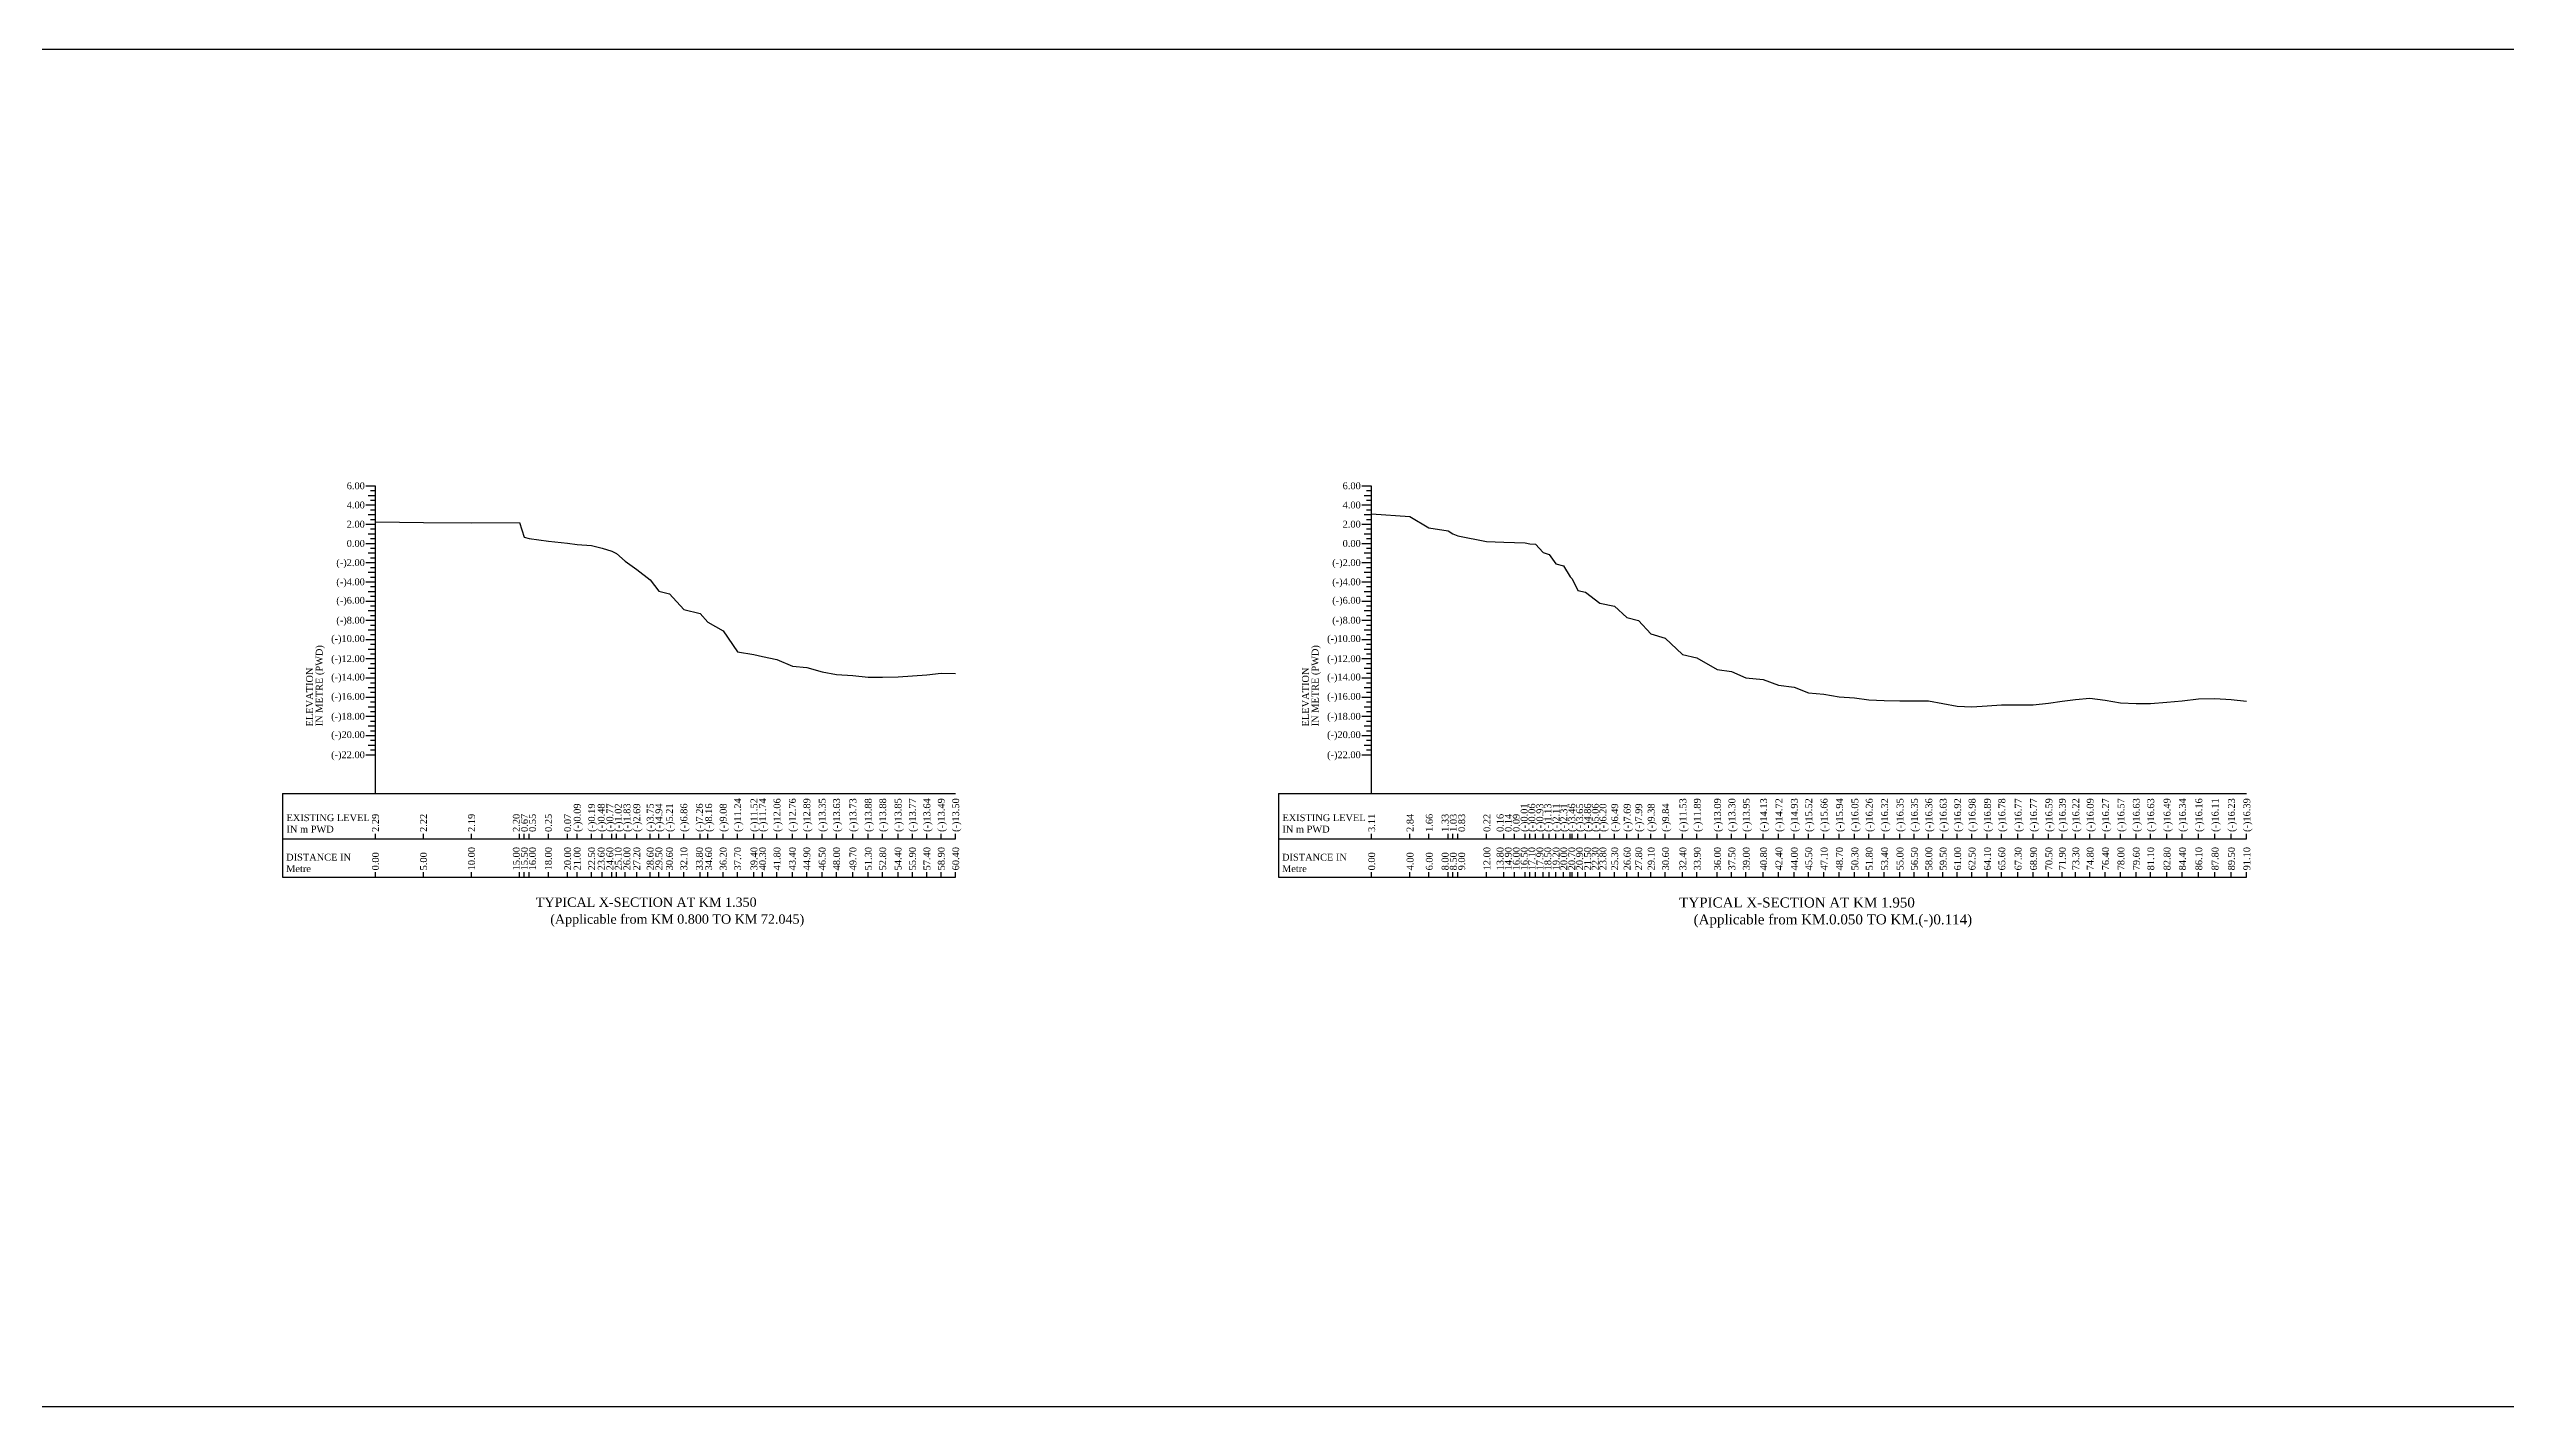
# Model space of a CAD drawing. Header units: metres. Extents: x -1354 to 3686, y -9962 to -7697.
# Drawn here: x -290.9 to -35, y -8033.9 to -7892.6 of the extents above; entities that cross this region are included whole.
import ezdxf
from ezdxf.enums import TextEntityAlignment as Align

# ---------------------------------------------------------------- set-up
doc = ezdxf.new("R2010")
doc.units = ezdxf.units.M
doc.styles.get("Standard").update_dxf_attribs({"font": 'times.ttf'})

msp = doc.modelspace()

# ---------------------------------------------------------------- linework, layer by layer
at = {"color": 0, "lineweight": -2}
for p, q in [((-256.911415, -7938.086818), (-257.911415, -7938.086818)), ((-256.911415, -7938.586818), (-257.411415, -7938.586818)), ((-256.911415, -7970.086818), (-256.911415, -7938.086818)), ((-153.238202, -7938.086818), (-154.238202, -7938.086818)), ((-153.238202, -7938.586818), (-153.738202, -7938.586818)), ((-153.238202, -7970.086818), (-153.238202, -7938.086818)), ((-256.911415, -7940.086818), (-257.911415, -7940.086818)), ((-256.911415, -7939.086818), (-257.661415, -7939.086818)), ((-256.911415, -7941.086818), (-257.661415, -7941.086818)), ((-256.911415, -7939.586818), (-257.411415, -7939.586818)), ((-256.911415, -7940.586818), (-257.411415, -7940.586818)), ((-153.238202, -7940.086818), (-154.238202, -7940.086818)), ((-153.238202, -7939.086818), (-153.988202, -7939.086818)), ((-153.238202, -7941.086818), (-153.988202, -7941.086818)), ((-153.238202, -7939.586818), (-153.738202, -7939.586818)), ((-153.238202, -7940.586818), (-153.738202, -7940.586818)), ((-256.911415, -7942.086818), (-257.911415, -7942.086818)), ((-256.911415, -7943.086818), (-257.661415, -7943.086818)), ((-256.911415, -7941.586818), (-257.411415, -7941.586818)), ((-256.911415, -7942.586818), (-257.411415, -7942.586818)), ((-256.911415, -7943.586818), (-257.411415, -7943.586818)), ((-153.238202, -7942.086818), (-154.238202, -7942.086818)), ((-153.238202, -7943.086818), (-153.988202, -7943.086818)), ((-153.238202, -7941.586818), (-153.738202, -7941.586818)), ((-153.238202, -7942.586818), (-153.738202, -7942.586818)), ((-153.238202, -7943.586818), (-153.738202, -7943.586818)), ((-256.911415, -7944.086818), (-257.911415, -7944.086818)), ((-256.911415, -7946.086818), (-257.911415, -7946.086818)), ((-256.911415, -7945.086818), (-257.661415, -7945.086818)), ((-256.911415, -7944.586818), (-257.411415, -7944.586818)), ((-256.911415, -7945.586818), (-257.411415, -7945.586818)), ((-153.238202, -7944.086818), (-154.238202, -7944.086818)), ((-153.238202, -7946.086818), (-154.238202, -7946.086818)), ((-153.238202, -7945.086818), (-153.988202, -7945.086818)), ((-153.238202, -7944.586818), (-153.738202, -7944.586818)), ((-153.238202, -7945.586818), (-153.738202, -7945.586818)), ((-256.911415, -7948.086818), (-257.911415, -7948.086818)), ((-256.911415, -7947.086818), (-257.661415, -7947.086818)), ((-256.911415, -7946.586818), (-257.411415, -7946.586818)), ((-256.911415, -7947.586818), (-257.411415, -7947.586818)), ((-256.911415, -7948.586818), (-257.411415, -7948.586818)), ((-153.238202, -7948.086818), (-154.238202, -7948.086818)), ((-153.238202, -7947.086818), (-153.988202, -7947.086818)), ((-153.238202, -7946.586818), (-153.738202, -7946.586818)), ((-153.238202, -7947.586818), (-153.738202, -7947.586818)), ((-153.238202, -7948.586818), (-153.738202, -7948.586818)), ((-256.911415, -7950.086818), (-257.911415, -7950.086818)), ((-256.911415, -7949.086818), (-257.661415, -7949.086818)), ((-256.911415, -7951.086818), (-257.661415, -7951.086818)), ((-256.911415, -7949.586818), (-257.411415, -7949.586818)), ((-256.911415, -7950.586818), (-257.411415, -7950.586818)), ((-153.238202, -7950.086818), (-154.238202, -7950.086818)), ((-153.238202, -7949.086818), (-153.988202, -7949.086818)), ((-153.238202, -7951.086818), (-153.988202, -7951.086818)), ((-153.238202, -7949.586818), (-153.738202, -7949.586818)), ((-153.238202, -7950.586818), (-153.738202, -7950.586818)), ((-256.911415, -7952.086818), (-257.911415, -7952.086818)), ((-256.911415, -7953.086818), (-257.661415, -7953.086818)), ((-256.911415, -7951.586818), (-257.411415, -7951.586818)), ((-256.911415, -7952.586818), (-257.411415, -7952.586818)), ((-256.911415, -7953.586818), (-257.411415, -7953.586818)), ((-153.238202, -7952.086818), (-154.238202, -7952.086818)), ((-153.238202, -7953.086818), (-153.988202, -7953.086818)), ((-153.238202, -7951.586818), (-153.738202, -7951.586818)), ((-153.238202, -7952.586818), (-153.738202, -7952.586818)), ((-153.238202, -7953.586818), (-153.738202, -7953.586818)), ((-256.911415, -7954.086818), (-257.911415, -7954.086818)), ((-256.911415, -7956.086818), (-257.911415, -7956.086818)), ((-256.911415, -7955.086818), (-257.661415, -7955.086818)), ((-256.911415, -7954.586818), (-257.411415, -7954.586818)), ((-256.911415, -7955.586818), (-257.411415, -7955.586818)), ((-256.911415, -7956.586818), (-257.411415, -7956.586818)), ((-153.238202, -7954.086818), (-154.238202, -7954.086818)), ((-153.238202, -7956.086818), (-154.238202, -7956.086818)), ((-153.238202, -7955.086818), (-153.988202, -7955.086818)), ((-153.238202, -7954.586818), (-153.738202, -7954.586818)), ((-153.238202, -7955.586818), (-153.738202, -7955.586818)), ((-153.238202, -7956.586818), (-153.738202, -7956.586818)), ((-256.911415, -7958.086818), (-257.911415, -7958.086818)), ((-256.911415, -7957.086818), (-257.661415, -7957.086818)), ((-256.911415, -7959.086818), (-257.661415, -7959.086818)), ((-256.911415, -7957.586818), (-257.411415, -7957.586818)), ((-256.911415, -7958.586818), (-257.411415, -7958.586818)), ((-153.238202, -7958.086818), (-154.238202, -7958.086818)), ((-153.238202, -7957.086818), (-153.988202, -7957.086818)), ((-153.238202, -7959.086818), (-153.988202, -7959.086818)), ((-153.238202, -7957.586818), (-153.738202, -7957.586818)), ((-153.238202, -7958.586818), (-153.738202, -7958.586818)), ((-256.911415, -7960.086818), (-257.911415, -7960.086818)), ((-256.911415, -7961.086818), (-257.661415, -7961.086818)), ((-256.911415, -7959.586818), (-257.411415, -7959.586818)), ((-256.911415, -7960.586818), (-257.411415, -7960.586818)), ((-256.911415, -7961.586818), (-257.411415, -7961.586818)), ((-153.238202, -7960.086818), (-154.238202, -7960.086818)), ((-153.238202, -7961.086818), (-153.988202, -7961.086818)), ((-153.238202, -7959.586818), (-153.738202, -7959.586818)), ((-153.238202, -7960.586818), (-153.738202, -7960.586818)), ((-153.238202, -7961.586818), (-153.738202, -7961.586818)), ((-256.911415, -7962.086818), (-257.911415, -7962.086818)), ((-256.911415, -7964.086818), (-257.911415, -7964.086818)), ((-256.911415, -7963.086818), (-257.661415, -7963.086818)), ((-256.911415, -7962.586818), (-257.411415, -7962.586818)), ((-256.911415, -7963.586818), (-257.411415, -7963.586818)), ((-153.238202, -7962.086818), (-154.238202, -7962.086818)), ((-153.238202, -7964.086818), (-154.238202, -7964.086818)), ((-153.238202, -7963.086818), (-153.988202, -7963.086818)), ((-153.238202, -7962.586818), (-153.738202, -7962.586818)), ((-153.238202, -7963.586818), (-153.738202, -7963.586818)), ((-256.911415, -7966.086818), (-257.911415, -7966.086818)), ((-256.911415, -7965.086818), (-257.661415, -7965.086818)), ((-256.911415, -7964.586818), (-257.411415, -7964.586818)), ((-256.911415, -7965.586818), (-257.411415, -7965.586818)), ((-153.238202, -7966.086818), (-154.238202, -7966.086818)), ((-153.238202, -7965.086818), (-153.988202, -7965.086818)), ((-153.238202, -7964.586818), (-153.738202, -7964.586818)), ((-153.238202, -7965.586818), (-153.738202, -7965.586818)), ((-266.583226, -7970.086818), (-196.511415, -7970.086818)), ((-162.910013, -7970.086818), (-62.138202, -7970.086818)), ((-266.583226, -7974.792125), (-196.511415, -7974.792125)), ((-162.910013, -7974.792125), (-62.138202, -7974.792125)), ((-266.583226, -7978.792125), (-196.511415, -7978.792125)), ((-162.910013, -7978.792125), (-62.138202, -7978.792125))]:
    msp.add_line(p, q, dxfattribs=at)
for p, q in [((-256.911415, -7944.086818), (-257.911415, -7944.086818)), ((-153.238202, -7944.086818), (-154.238202, -7944.086818)), ((-266.583226, -7970.086818), (-266.583226, -7978.792125)), ((-162.910013, -7970.086818), (-162.910013, -7978.792125)), ((-256.911415, -7974.792125), (-256.911415, -7974.292125)), ((-251.911415, -7974.792125), (-251.911415, -7974.292125)), ((-246.911415, -7974.792125), (-246.911415, -7974.292125)), ((-241.911415, -7974.792125), (-241.911415, -7974.292125)), ((-241.411415, -7974.792125), (-241.411415, -7974.292125)), ((-240.911415, -7974.792125), (-240.911415, -7974.292125)), ((-238.911415, -7974.792125), (-238.911415, -7974.292125)), ((-236.911415, -7974.792125), (-236.911415, -7974.292125)), ((-235.911415, -7974.792125), (-235.911415, -7974.292125)), ((-234.411415, -7974.792125), (-234.411415, -7974.292125)), ((-233.311415, -7974.792125), (-233.311415, -7974.292125)), ((-232.311415, -7974.792125), (-232.311415, -7974.292125)), ((-231.811415, -7974.792125), (-231.811415, -7974.292125)), ((-230.911415, -7974.792125), (-230.911415, -7974.292125)), ((-229.711415, -7974.792125), (-229.711415, -7974.292125)), ((-228.311415, -7974.792125), (-228.311415, -7974.292125)), ((-227.411415, -7974.792125), (-227.411415, -7974.292125)), ((-226.311415, -7974.792125), (-226.311415, -7974.292125)), ((-224.811415, -7974.792125), (-224.811415, -7974.292125)), ((-223.111415, -7974.792125), (-223.111415, -7974.292125)), ((-222.311415, -7974.792125), (-222.311415, -7974.292125)), ((-220.711415, -7974.792125), (-220.711415, -7974.292125)), ((-219.211415, -7974.792125), (-219.211415, -7974.292125)), ((-217.511415, -7974.792125), (-217.511415, -7974.292125)), ((-216.611415, -7974.792125), (-216.611415, -7974.292125)), ((-215.111415, -7974.792125), (-215.111415, -7974.292125)), ((-213.511415, -7974.792125), (-213.511415, -7974.292125)), ((-212.011415, -7974.792125), (-212.011415, -7974.292125)), ((-210.411415, -7974.792125), (-210.411415, -7974.292125)), ((-208.911415, -7974.792125), (-208.911415, -7974.292125)), ((-207.211415, -7974.792125), (-207.211415, -7974.292125)), ((-205.611415, -7974.792125), (-205.611415, -7974.292125)), ((-204.111415, -7974.792125), (-204.111415, -7974.292125)), ((-202.511415, -7974.792125), (-202.511415, -7974.292125)), ((-201.011415, -7974.792125), (-201.011415, -7974.292125)), ((-199.511415, -7974.792125), (-199.511415, -7974.292125)), ((-198.011415, -7974.792125), (-198.011415, -7974.292125)), ((-196.511415, -7974.792125), (-196.511415, -7974.292125)), ((-153.238202, -7974.792125), (-153.238202, -7974.292125)), ((-149.238202, -7974.792125), (-149.238202, -7974.292125)), ((-147.238202, -7974.792125), (-147.238202, -7974.292125)), ((-145.238202, -7974.792125), (-145.238202, -7974.292125)), ((-144.738202, -7974.792125), (-144.738202, -7974.292125)), ((-144.238202, -7974.792125), (-144.238202, -7974.292125)), ((-141.238202, -7974.792125), (-141.238202, -7974.292125)), ((-139.438202, -7974.792125), (-139.438202, -7974.292125)), ((-138.338202, -7974.792125), (-138.338202, -7974.292125)), ((-137.238202, -7974.792125), (-137.238202, -7974.292125)), ((-136.738202, -7974.792125), (-136.738202, -7974.292125)), ((-136.138202, -7974.792125), (-136.138202, -7974.292125)), ((-135.338202, -7974.792125), (-135.338202, -7974.292125)), ((-134.738202, -7974.792125), (-134.738202, -7974.292125)), ((-134.038202, -7974.792125), (-134.038202, -7974.292125)), ((-133.238202, -7974.792125), (-133.238202, -7974.292125)), ((-132.538202, -7974.792125), (-132.538202, -7974.292125)), ((-132.338202, -7974.792125), (-132.338202, -7974.292125)), ((-131.738202, -7974.792125), (-131.738202, -7974.292125)), ((-130.938202, -7974.792125), (-130.938202, -7974.292125)), ((-129.438202, -7974.792125), (-129.438202, -7974.292125)), ((-127.938202, -7974.792125), (-127.938202, -7974.292125)), ((-126.638202, -7974.792125), (-126.638202, -7974.292125)), ((-125.438202, -7974.792125), (-125.438202, -7974.292125)), ((-124.138202, -7974.792125), (-124.138202, -7974.292125)), ((-122.638202, -7974.792125), (-122.638202, -7974.292125)), ((-120.838202, -7974.792125), (-120.838202, -7974.292125)), ((-119.338202, -7974.792125), (-119.338202, -7974.292125)), ((-117.238202, -7974.792125), (-117.238202, -7974.292125)), ((-115.738202, -7974.792125), (-115.738202, -7974.292125)), ((-114.238202, -7974.792125), (-114.238202, -7974.292125)), ((-112.438202, -7974.792125), (-112.438202, -7974.292125)), ((-110.838202, -7974.792125), (-110.838202, -7974.292125)), ((-109.238202, -7974.792125), (-109.238202, -7974.292125)), ((-107.738202, -7974.792125), (-107.738202, -7974.292125)), ((-106.138202, -7974.792125), (-106.138202, -7974.292125)), ((-104.538202, -7974.792125), (-104.538202, -7974.292125)), ((-102.938202, -7974.792125), (-102.938202, -7974.292125)), ((-101.438202, -7974.792125), (-101.438202, -7974.292125)), ((-99.838202, -7974.792125), (-99.838202, -7974.292125)), ((-98.238202, -7974.792125), (-98.238202, -7974.292125)), ((-96.738202, -7974.792125), (-96.738202, -7974.292125)), ((-95.238202, -7974.792125), (-95.238202, -7974.292125)), ((-93.738202, -7974.792125), (-93.738202, -7974.292125)), ((-92.238202, -7974.792125), (-92.238202, -7974.292125)), ((-90.738202, -7974.792125), (-90.738202, -7974.292125)), ((-89.138202, -7974.792125), (-89.138202, -7974.292125)), ((-87.638202, -7974.792125), (-87.638202, -7974.292125)), ((-85.938202, -7974.792125), (-85.938202, -7974.292125)), ((-84.338202, -7974.792125), (-84.338202, -7974.292125)), ((-82.738202, -7974.792125), (-82.738202, -7974.292125)), ((-81.338202, -7974.792125), (-81.338202, -7974.292125)), ((-79.938202, -7974.792125), (-79.938202, -7974.292125)), ((-78.438202, -7974.792125), (-78.438202, -7974.292125)), ((-76.838202, -7974.792125), (-76.838202, -7974.292125)), ((-75.238202, -7974.792125), (-75.238202, -7974.292125)), ((-73.638202, -7974.792125), (-73.638202, -7974.292125)), ((-72.138202, -7974.792125), (-72.138202, -7974.292125)), ((-70.438202, -7974.792125), (-70.438202, -7974.292125)), ((-68.838202, -7974.792125), (-68.838202, -7974.292125)), ((-67.138202, -7974.792125), (-67.138202, -7974.292125)), ((-65.438202, -7974.792125), (-65.438202, -7974.292125)), ((-63.738202, -7974.792125), (-63.738202, -7974.292125)), ((-62.138202, -7974.792125), (-62.138202, -7974.292125)), ((-256.911415, -7978.792125), (-256.911415, -7978.292125)), ((-251.911415, -7978.792125), (-251.911415, -7978.292125)), ((-246.911415, -7978.792125), (-246.911415, -7978.292125)), ((-241.911415, -7978.792125), (-241.911415, -7978.292125)), ((-241.411415, -7978.792125), (-241.411415, -7978.292125)), ((-240.911415, -7978.792125), (-240.911415, -7978.292125)), ((-238.911415, -7978.792125), (-238.911415, -7978.292125)), ((-236.911415, -7978.792125), (-236.911415, -7978.292125)), ((-235.911415, -7978.792125), (-235.911415, -7978.292125)), ((-234.411415, -7978.792125), (-234.411415, -7978.292125)), ((-233.311415, -7978.792125), (-233.311415, -7978.292125)), ((-232.311415, -7978.792125), (-232.311415, -7978.292125)), ((-231.811415, -7978.792125), (-231.811415, -7978.292125)), ((-230.911415, -7978.792125), (-230.911415, -7978.292125)), ((-229.711415, -7978.792125), (-229.711415, -7978.292125)), ((-228.311415, -7978.792125), (-228.311415, -7978.292125)), ((-227.411415, -7978.792125), (-227.411415, -7978.292125)), ((-226.311415, -7978.792125), (-226.311415, -7978.292125)), ((-224.811415, -7978.792125), (-224.811415, -7978.292125)), ((-223.111415, -7978.792125), (-223.111415, -7978.292125)), ((-222.311415, -7978.792125), (-222.311415, -7978.292125)), ((-220.711415, -7978.792125), (-220.711415, -7978.292125)), ((-219.211415, -7978.792125), (-219.211415, -7978.292125)), ((-217.511415, -7978.792125), (-217.511415, -7978.292125)), ((-216.611415, -7978.792125), (-216.611415, -7978.292125)), ((-215.111415, -7978.792125), (-215.111415, -7978.292125)), ((-213.511415, -7978.792125), (-213.511415, -7978.292125)), ((-212.011415, -7978.792125), (-212.011415, -7978.292125)), ((-210.411415, -7978.792125), (-210.411415, -7978.292125)), ((-208.911415, -7978.792125), (-208.911415, -7978.292125)), ((-207.211415, -7978.792125), (-207.211415, -7978.292125)), ((-205.611415, -7978.792125), (-205.611415, -7978.292125)), ((-204.111415, -7978.792125), (-204.111415, -7978.292125)), ((-202.511415, -7978.792125), (-202.511415, -7978.292125)), ((-201.011415, -7978.792125), (-201.011415, -7978.292125)), ((-199.511415, -7978.792125), (-199.511415, -7978.292125)), ((-198.011415, -7978.792125), (-198.011415, -7978.292125)), ((-196.511415, -7978.792125), (-196.511415, -7978.292125)), ((-153.238202, -7978.792125), (-153.238202, -7978.292125)), ((-149.238202, -7978.792125), (-149.238202, -7978.292125)), ((-147.238202, -7978.792125), (-147.238202, -7978.292125)), ((-145.238202, -7978.792125), (-145.238202, -7978.292125)), ((-144.738202, -7978.792125), (-144.738202, -7978.292125)), ((-144.238202, -7978.792125), (-144.238202, -7978.292125)), ((-141.238202, -7978.792125), (-141.238202, -7978.292125)), ((-139.438202, -7978.792125), (-139.438202, -7978.292125)), ((-138.338202, -7978.792125), (-138.338202, -7978.292125)), ((-137.238202, -7978.792125), (-137.238202, -7978.292125)), ((-136.738202, -7978.792125), (-136.738202, -7978.292125)), ((-136.138202, -7978.792125), (-136.138202, -7978.292125)), ((-135.338202, -7978.792125), (-135.338202, -7978.292125)), ((-134.738202, -7978.792125), (-134.738202, -7978.292125)), ((-134.038202, -7978.792125), (-134.038202, -7978.292125)), ((-133.238202, -7978.792125), (-133.238202, -7978.292125)), ((-132.538202, -7978.792125), (-132.538202, -7978.292125)), ((-132.338202, -7978.792125), (-132.338202, -7978.292125)), ((-131.738202, -7978.792125), (-131.738202, -7978.292125)), ((-130.938202, -7978.792125), (-130.938202, -7978.292125)), ((-129.438202, -7978.792125), (-129.438202, -7978.292125)), ((-127.938202, -7978.792125), (-127.938202, -7978.292125)), ((-126.638202, -7978.792125), (-126.638202, -7978.292125)), ((-125.438202, -7978.792125), (-125.438202, -7978.292125)), ((-124.138202, -7978.792125), (-124.138202, -7978.292125)), ((-122.638202, -7978.792125), (-122.638202, -7978.292125)), ((-120.838202, -7978.792125), (-120.838202, -7978.292125)), ((-119.338202, -7978.792125), (-119.338202, -7978.292125)), ((-117.238202, -7978.792125), (-117.238202, -7978.292125)), ((-115.738202, -7978.792125), (-115.738202, -7978.292125)), ((-114.238202, -7978.792125), (-114.238202, -7978.292125)), ((-112.438202, -7978.792125), (-112.438202, -7978.292125)), ((-110.838202, -7978.792125), (-110.838202, -7978.292125)), ((-109.238202, -7978.792125), (-109.238202, -7978.292125)), ((-107.738202, -7978.792125), (-107.738202, -7978.292125)), ((-106.138202, -7978.792125), (-106.138202, -7978.292125)), ((-104.538202, -7978.792125), (-104.538202, -7978.292125)), ((-102.938202, -7978.792125), (-102.938202, -7978.292125)), ((-101.438202, -7978.792125), (-101.438202, -7978.292125)), ((-99.838202, -7978.792125), (-99.838202, -7978.292125)), ((-98.238202, -7978.792125), (-98.238202, -7978.292125)), ((-96.738202, -7978.792125), (-96.738202, -7978.292125)), ((-95.238202, -7978.792125), (-95.238202, -7978.292125)), ((-93.738202, -7978.792125), (-93.738202, -7978.292125)), ((-92.238202, -7978.792125), (-92.238202, -7978.292125)), ((-90.738202, -7978.792125), (-90.738202, -7978.292125)), ((-89.138202, -7978.792125), (-89.138202, -7978.292125)), ((-87.638202, -7978.792125), (-87.638202, -7978.292125)), ((-85.938202, -7978.792125), (-85.938202, -7978.292125)), ((-84.338202, -7978.792125), (-84.338202, -7978.292125)), ((-82.738202, -7978.792125), (-82.738202, -7978.292125)), ((-81.338202, -7978.792125), (-81.338202, -7978.292125)), ((-79.938202, -7978.792125), (-79.938202, -7978.292125)), ((-78.438202, -7978.792125), (-78.438202, -7978.292125)), ((-76.838202, -7978.792125), (-76.838202, -7978.292125)), ((-75.238202, -7978.792125), (-75.238202, -7978.292125)), ((-73.638202, -7978.792125), (-73.638202, -7978.292125)), ((-72.138202, -7978.792125), (-72.138202, -7978.292125)), ((-70.438202, -7978.792125), (-70.438202, -7978.292125)), ((-68.838202, -7978.792125), (-68.838202, -7978.292125)), ((-67.138202, -7978.792125), (-67.138202, -7978.292125)), ((-65.438202, -7978.792125), (-65.438202, -7978.292125)), ((-63.738202, -7978.792125), (-63.738202, -7978.292125)), ((-62.138202, -7978.792125), (-62.138202, -7978.292125))]:
    msp.add_line(p, q)
at = {"color": 3, "linetype": 'Continuous', "lineweight": -3, "ltscale": 0.5}
msp.add_lwpolyline([(-574.814357, -7892.602552), (392.352564, -7892.602552), (392.352564, -8033.938612), (-574.814357, -8033.938612)], close=True, dxfattribs=at)
for points in [[(-153.238202, -7940.976818), (-149.238202, -7941.246818), (-147.238202, -7942.426818), (-145.238202, -7942.756818), (-144.738202, -7943.056818), (-144.238202, -7943.256818), (-141.238202, -7943.866818), (-139.438202, -7943.926818), (-138.338202, -7943.946818), (-137.238202, -7943.996818), (-136.738202, -7944.096818), (-136.138202, -7944.146818), (-135.338202, -7945.016818), (-134.738202, -7945.216818), (-134.038202, -7946.196818), (-133.238202, -7946.396818), (-132.538202, -7947.546818), (-132.338202, -7947.736818), (-131.738202, -7948.946818), (-130.938202, -7949.146818), (-129.438202, -7950.286818), (-127.938202, -7950.576818), (-126.638202, -7951.776818), (-125.438202, -7952.076818), (-124.138202, -7953.466818), (-122.638202, -7953.926818), (-120.838202, -7955.616818), (-119.338202, -7955.976818), (-117.238202, -7957.176818), (-115.738202, -7957.386818), (-114.238202, -7958.036818), (-112.438202, -7958.216818), (-110.838202, -7958.806818), (-109.238202, -7959.016818), (-107.738202, -7959.606818), (-106.138202, -7959.746818), (-104.538202, -7960.026818), (-102.938202, -7960.136818), (-101.438202, -7960.346818), (-99.838202, -7960.406818), (-98.238202, -7960.436818), (-96.738202, -7960.436818), (-95.238202, -7960.446818), (-93.738202, -7960.716818), (-92.238202, -7961.006818), (-90.738202, -7961.066818), (-89.138202, -7960.976818), (-87.638202, -7960.866818), (-85.938202, -7960.856818), (-84.338202, -7960.856818), (-82.738202, -7960.676818), (-81.338202, -7960.476818), (-79.938202, -7960.306818), (-78.438202, -7960.176818), (-76.838202, -7960.356818), (-75.238202, -7960.656818), (-73.638202, -7960.716818), (-72.138202, -7960.716818), (-70.438202, -7960.576818), (-68.838202, -7960.426818), (-67.138202, -7960.246818), (-65.438202, -7960.196818), (-63.738202, -7960.316818), (-62.138202, -7960.476818)], [(-256.911415, -7941.796818), (-251.911415, -7941.866818), (-246.911415, -7941.896818), (-241.911415, -7941.886818), (-241.411415, -7943.416818), (-240.911415, -7943.536818), (-238.911415, -7943.836818), (-236.911415, -7944.016818), (-235.911415, -7944.176818), (-234.411415, -7944.276818), (-233.311415, -7944.566818), (-232.311415, -7944.856818), (-231.811415, -7945.106818), (-230.911415, -7945.916818), (-229.711415, -7946.776818), (-228.311415, -7947.836818), (-227.411415, -7949.026818), (-226.311415, -7949.296818), (-224.811415, -7950.946818), (-223.111415, -7951.346818), (-222.311415, -7952.246818), (-220.711415, -7953.166818), (-219.211415, -7955.326818), (-217.511415, -7955.606818), (-216.611415, -7955.826818), (-215.111415, -7956.146818), (-213.511415, -7956.846818), (-212.011415, -7956.976818), (-210.411415, -7957.436818), (-208.911415, -7957.716818), (-207.211415, -7957.816818), (-205.611415, -7957.966818), (-204.111415, -7957.966818), (-202.511415, -7957.936818), (-201.011415, -7957.856818), (-199.511415, -7957.726818), (-198.011415, -7957.576818), (-196.511415, -7957.586818)]]:
    msp.add_lwpolyline(points)
at = {"color": 0, "lineweight": -2}
for points in [[(-261.911415, -7963.129331, 0, 0, 0), (-261.911415, -7955.382664, 0.276667, 0, 0), (-261.911415, -7954.829331, 0, 0, 0)], [(-158.238202, -7963.129331, 0, 0, 0), (-158.238202, -7955.382664, 0.276667, 0, 0), (-158.238202, -7954.829331, 0, 0, 0)]]:
    msp.add_lwpolyline(points, format="xyseb", dxfattribs=at)

# ---------------------------------------------------------------- texts
for s, p in [('6.00', (-258.011415, -7938.411818)), ('6.00', (-154.338202, -7938.411818)), ('4.00', (-258.011415, -7940.411818)), ('4.00', (-154.338202, -7940.411818)), ('0.00', (-258.011415, -7944.411818)), ('2.00', (-258.011415, -7942.411818)), ('0.00', (-154.338202, -7944.411818)), ('2.00', (-154.338202, -7942.411818)), ('(-)2.00', (-258.011415, -7946.411818)), ('(-)2.00', (-154.338202, -7946.411818)), ('(-)4.00', (-258.011415, -7948.411818)), ('(-)4.00', (-154.338202, -7948.411818)), ('(-)6.00', (-258.011415, -7950.336818)), ('(-)6.00', (-154.338202, -7950.336818)), ('(-)10.00', (-258.011415, -7954.320765)), ('(-)8.00', (-258.011415, -7952.411818)), ('(-)10.00', (-154.338202, -7954.320765)), ('(-)8.00', (-154.338202, -7952.411818)), ('(-)12.00', (-258.011415, -7956.411818)), ('(-)12.00', (-154.338202, -7956.411818)), ('(-)14.00', (-258.011415, -7958.320765)), ('(-)14.00', (-154.338202, -7958.320765)), ('(-)16.00', (-258.011415, -7960.336818)), ('(-)18.00', (-258.011415, -7962.411818)), ('(-)16.00', (-154.338202, -7960.336818)), ('(-)18.00', (-154.338202, -7962.411818)), ('(-)20.00', (-258.011415, -7964.320765)), ('(-)20.00', (-154.338202, -7964.320765)), ('(-)22.00', (-258.011415, -7966.411818)), ('(-)22.00', (-154.338202, -7966.411818))]:
    msp.add_text(s, height=0.715, dxfattribs=at).set_placement(p, align=Align.RIGHT)
for s, p in [('IN METRE (PWD)', (-262.411415, -7963.099331)), ('IN METRE (PWD)', (-158.738202, -7963.099331)), ('ELEVATION', (-263.411415, -7963.099331)), ('ELEVATION', (-159.738202, -7963.099331)), ('(-)0.09', (-235.548771, -7974.092125)), ('(-)0.19', (-234.048771, -7974.092125)), ('(-)0.48', (-233.047041, -7974.092125)), ('(-)0.77', (-232.145373, -7974.092125)), ('(-)1.02', (-231.276744, -7974.092125)), ('(-)1.83', (-230.376744, -7974.092125)), ('(-)2.69', (-229.348771, -7974.092125)), ('(-)3.75', (-227.948771, -7974.092125)), ('(-)4.94', (-227.048771, -7974.092125)), ('(-)5.21', (-225.948771, -7974.092125)), ('(-)6.86', (-224.448771, -7974.092125)), ('(-)7.26', (-222.828203, -7974.092125)), ('(-)8.16', (-221.866362, -7974.092125)), ('(-)9.08', (-220.348771, -7974.092125)), ('(-)11.24', (-218.848771, -7974.092125)), ('(-)11.52', (-217.148771, -7974.092125)), ('(-)11.74', (-216.248771, -7974.092125)), ('(-)12.06', (-214.748771, -7974.092125)), ('(-)12.76', (-213.148771, -7974.092125)), ('(-)12.89', (-211.648771, -7974.092125)), ('(-)13.35', (-210.048771, -7974.092125)), ('(-)13.63', (-208.548771, -7974.092125)), ('(-)13.73', (-206.848771, -7974.092125)), ('(-)13.88', (-205.248771, -7974.092125)), ('(-)13.88', (-203.748771, -7974.092125)), ('(-)13.85', (-202.148771, -7974.092125)), ('(-)13.77', (-200.648771, -7974.092125)), ('(-)13.64', (-199.148771, -7974.092125)), ('(-)13.49', (-197.648771, -7974.092125)), ('(-)13.50', (-196.148771, -7974.092125)), ('(-)0.01', (-136.971386, -7974.092125)), ('(-)0.06', (-136.176134, -7974.092125)), ('(-)0.93', (-135.33898, -7974.092125)), ('(-)1.13', (-134.514642, -7974.092125)), ('(-)2.11', (-133.648445, -7974.092125)), ('(-)2.31', (-132.848445, -7974.092125)), ('(-)3.46', (-132.017622, -7974.092125)), ('(-)3.65', (-131.197442, -7974.092125)), ('(-)4.86', (-130.375865, -7974.092125)), ('(-)5.06', (-129.575865, -7974.092125)), ('(-)6.20', (-128.774006, -7974.092125)), ('(-)6.49', (-127.548445, -7974.092125)), ('(-)7.69', (-126.248445, -7974.092125)), ('(-)7.99', (-125.048445, -7974.092125)), ('(-)9.38', (-123.748445, -7974.092125)), ('(-)9.84', (-122.248445, -7974.092125)), ('(-)11.53', (-120.448445, -7974.092125)), ('(-)11.89', (-118.948445, -7974.092125)), ('(-)13.09', (-116.848445, -7974.092125)), ('(-)13.30', (-115.348445, -7974.092125)), ('(-)13.95', (-113.848445, -7974.092125)), ('(-)14.13', (-112.048445, -7974.092125)), ('(-)14.72', (-110.448445, -7974.092125)), ('(-)14.93', (-108.848445, -7974.092125)), ('(-)15.52', (-107.348445, -7974.092125)), ('(-)15.66', (-105.748445, -7974.092125)), ('(-)15.94', (-104.148445, -7974.092125)), ('(-)16.05', (-102.548445, -7974.092125)), ('(-)16.26', (-101.048445, -7974.092125)), ('(-)16.32', (-99.448445, -7974.092125)), ('(-)16.35', (-97.848445, -7974.092125)), ('(-)16.35', (-96.348445, -7974.092125)), ('(-)16.36', (-94.848445, -7974.092125)), ('(-)16.63', (-93.348445, -7974.092125)), ('(-)16.92', (-91.848445, -7974.092125)), ('(-)16.98', (-90.348445, -7974.092125)), ('(-)16.89', (-88.748445, -7974.092125)), ('(-)16.78', (-87.248445, -7974.092125)), ('(-)16.77', (-85.548445, -7974.092125)), ('(-)16.77', (-83.948445, -7974.092125)), ('(-)16.59', (-82.348445, -7974.092125)), ('(-)16.39', (-80.948445, -7974.092125)), ('(-)16.22', (-79.548445, -7974.092125)), ('(-)16.09', (-78.048445, -7974.092125)), ('(-)16.27', (-76.448445, -7974.092125)), ('(-)16.57', (-74.848445, -7974.092125)), ('(-)16.63', (-73.248445, -7974.092125)), ('(-)16.63', (-71.748445, -7974.092125)), ('(-)16.49', (-70.048445, -7974.092125)), ('(-)16.34', (-68.448445, -7974.092125)), ('(-)16.16', (-66.748445, -7974.092125)), ('(-)16.11', (-65.048445, -7974.092125)), ('(-)16.23', (-63.348445, -7974.092125)), ('(-)16.39', (-61.748445, -7974.092125)), ('2.29', (-256.548771, -7974.092125)), ('2.22', (-251.548771, -7974.092125)), ('2.19', (-246.548771, -7974.092125)), ('2.20', (-241.888008, -7974.092125)), ('0.67', (-241.048771, -7974.092125)), ('0.55', (-240.209534, -7974.092125)), ('0.25', (-238.548771, -7974.092125)), ('0.07', (-236.548771, -7974.092125)), ('3.11', (-152.848445, -7974.092125)), ('2.84', (-148.848445, -7974.092125)), ('1.66', (-146.848445, -7974.092125)), ('1.33', (-145.200383, -7974.092125)), ('1.03', (-144.348445, -7974.092125)), ('0.83', (-143.478435, -7974.092125)), ('0.22', (-140.848445, -7974.092125)), ('0.16', (-139.476134, -7974.092125)), ('0.14', (-138.625937, -7974.092125)), ('0.09', (-137.795314, -7974.092125)), ('0.00', (-256.548771, -7978.092125)), ('5.00', (-251.548771, -7978.092125)), ('10.00', (-246.548771, -7978.092125)), ('15.00', (-241.888008, -7978.092125)), ('15.50', (-241.048771, -7978.092125)), ('16.00', (-240.209534, -7978.092125)), ('18.00', (-238.548771, -7978.092125)), ('20.00', (-236.548771, -7978.092125)), ('21.00', (-235.548771, -7978.092125)), ('22.50', (-234.048771, -7978.092125)), ('23.60', (-233.047041, -7978.092125)), ('24.60', (-232.145373, -7978.092125)), ('25.10', (-231.276744, -7978.092125)), ('26.00', (-230.376744, -7978.092125)), ('27.20', (-229.348771, -7978.092125)), ('28.60', (-227.948771, -7978.092125)), ('29.50', (-227.048771, -7978.092125)), ('30.60', (-225.948771, -7978.092125)), ('32.10', (-224.448771, -7978.092125)), ('33.80', (-222.828203, -7978.092125)), ('34.60', (-221.866362, -7978.092125)), ('36.20', (-220.348771, -7978.092125)), ('37.70', (-218.848771, -7978.092125)), ('39.40', (-217.148771, -7978.092125)), ('40.30', (-216.248771, -7978.092125)), ('41.80', (-214.748771, -7978.092125)), ('43.40', (-213.148771, -7978.092125)), ('44.90', (-211.648771, -7978.092125)), ('46.50', (-210.048771, -7978.092125)), ('48.00', (-208.548771, -7978.092125)), ('49.70', (-206.848771, -7978.092125)), ('51.30', (-205.248771, -7978.092125)), ('52.80', (-203.748771, -7978.092125)), ('54.40', (-202.148771, -7978.092125)), ('55.90', (-200.648771, -7978.092125)), ('57.40', (-199.148771, -7978.092125)), ('58.90', (-197.648771, -7978.092125)), ('60.40', (-196.148771, -7978.092125)), ('0.00', (-152.848445, -7978.092125)), ('4.00', (-148.848445, -7978.092125)), ('6.00', (-146.848445, -7978.092125)), ('8.00', (-145.200383, -7978.092125)), ('8.50', (-144.348445, -7978.092125)), ('9.00', (-143.478435, -7978.092125)), ('12.00', (-140.848445, -7978.092125)), ('13.80', (-139.476134, -7978.092125)), ('14.90', (-138.625937, -7978.092125)), ('16.00', (-137.795314, -7978.092125)), ('16.50', (-136.971386, -7978.092125)), ('17.10', (-136.176134, -7978.092125)), ('17.90', (-135.33898, -7978.092125)), ('18.50', (-134.514642, -7978.092125)), ('19.20', (-133.648445, -7978.092125)), ('20.00', (-132.848445, -7978.092125)), ('20.70', (-132.017622, -7978.092125)), ('20.90', (-131.197442, -7978.092125)), ('21.50', (-130.375865, -7978.092125)), ('22.30', (-129.575865, -7978.092125)), ('23.80', (-128.774006, -7978.092125)), ('25.30', (-127.548445, -7978.092125)), ('26.60', (-126.248445, -7978.092125)), ('27.80', (-125.048445, -7978.092125)), ('29.10', (-123.748445, -7978.092125)), ('30.60', (-122.248445, -7978.092125)), ('32.40', (-120.448445, -7978.092125)), ('33.90', (-118.948445, -7978.092125)), ('36.00', (-116.848445, -7978.092125)), ('37.50', (-115.348445, -7978.092125)), ('39.00', (-113.848445, -7978.092125)), ('40.80', (-112.048445, -7978.092125)), ('42.40', (-110.448445, -7978.092125)), ('44.00', (-108.848445, -7978.092125)), ('45.50', (-107.348445, -7978.092125)), ('47.10', (-105.748445, -7978.092125)), ('48.70', (-104.148445, -7978.092125)), ('50.30', (-102.548445, -7978.092125)), ('51.80', (-101.048445, -7978.092125)), ('53.40', (-99.448445, -7978.092125)), ('55.00', (-97.848445, -7978.092125)), ('56.50', (-96.348445, -7978.092125)), ('58.00', (-94.848445, -7978.092125)), ('59.50', (-93.348445, -7978.092125)), ('61.00', (-91.848445, -7978.092125)), ('62.50', (-90.348445, -7978.092125)), ('64.10', (-88.748445, -7978.092125)), ('65.60', (-87.248445, -7978.092125)), ('67.30', (-85.548445, -7978.092125)), ('68.90', (-83.948445, -7978.092125)), ('70.50', (-82.348445, -7978.092125)), ('71.90', (-80.948445, -7978.092125)), ('73.30', (-79.548445, -7978.092125)), ('74.80', (-78.048445, -7978.092125)), ('76.40', (-76.448445, -7978.092125)), ('78.00', (-74.848445, -7978.092125)), ('79.60', (-73.248445, -7978.092125)), ('81.10', (-71.748445, -7978.092125)), ('82.80', (-70.048445, -7978.092125)), ('84.40', (-68.448445, -7978.092125)), ('86.10', (-66.748445, -7978.092125)), ('87.80', (-65.048445, -7978.092125)), ('89.50', (-63.348445, -7978.092125)), ('91.10', (-61.748445, -7978.092125))]:
    msp.add_text(s, height=0.715, rotation=90, dxfattribs=at).set_placement(p)
at = {"color": 0, "lineweight": -2, "char_height": 0.715, "attachment_point": 1}
for s, insert, width in [('EXISTING LEVEL IN m PWD', (-266.168123, -7972.249588), 8.82203068), ('EXISTING LEVEL IN m PWD', (-162.49491, -7972.249588), 8.82203068), ('DISTANCE IN Metre', (-266.20586, -7976.360506), 6.93160649), ('DISTANCE IN Metre', (-162.532647, -7976.360506), 6.93160649)]:
    msp.add_mtext(s, dxfattribs=dict(at, insert=insert, width=width))
at = {"attachment_point": 1}
for s, insert, char_height in [('TYPICAL X-SECTION AT KM 1.350', (-240.211415, -7980.91781), 0.96965021), ('TYPICAL X-SECTION AT KM 1.950', (-121.188202, -7980.91781), 1.03467078), ('(Applicable from KM 0.800 TO KM 72.045)', (-238.711415, -7982.678659), 0.96965021), ('(Applicable from KM.0.050 TO KM.(-)0.114)', (-119.688202, -7982.678659), 1.03467078)]:
    msp.add_mtext(s, dxfattribs=dict(at, insert=insert, char_height=char_height))

doc.saveas('drawing.dxf')
